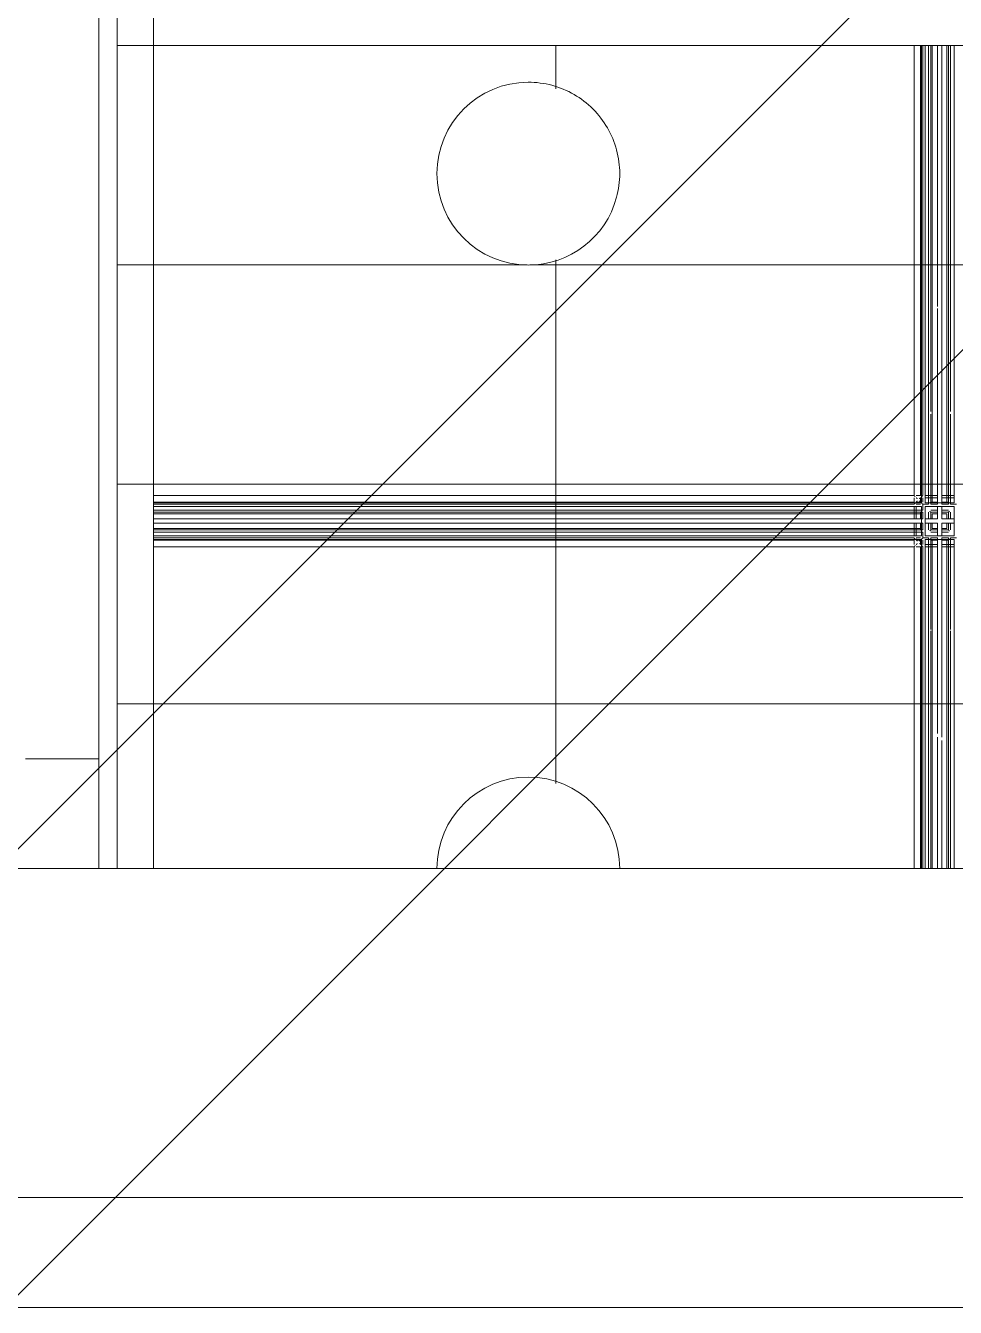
# Model space of a CAD drawing. Header units: millimetres. Extents: x -57519 to 497916, y -349472 to 446842.
# Drawn here: x 314153 to 315424, y 39607 to 41360 of the extents above; entities that cross this region are included whole.
import ezdxf

# ---------------------------------------------------------------- set-up
doc = ezdxf.new("R2010")
doc.units = ezdxf.units.MM
for name, color, linetype, lineweight in [('A-CLNG', 13, 'Continuous', 5), ('A-CLNG-PATT', 13, 'Continuous', 5), ('A-DETL-GENF', 92, 'Continuous', 5), ('A-FLOR', 192, 'Continuous', 5), ('A-FLOR-PATT', 8, 'Continuous', 5), ('A-WALL', 113, 'Continuous', 20), ('E-LITE-EQPM', 33, 'Continuous', 5)]:
    doc.layers.add(name, color=color, linetype=linetype, lineweight=lineweight)

# ---------------------------------------------------------------- blocks, each defined once
blk = doc.blocks.new('Ceilings 10 - Ceilings 10-14177161-SITE COVERAGE')
at = {"layer": 'A-CLNG'}
for p, q in [((66604.3, 41332.5), (66604.3, 40717.5)), ((66604.3, 41332.5), (66604.3, 41332.5)), ((66604.5, 41332.5), (66604.3, 41332.5)), ((66604.3, 41332.5), (66605.8, 41332.5)), ((66605.8, 41332.5), (66604.5, 41332.5)), ((66614.3, 41332.5), (66605.8, 41332.5)), ((66608.8, 41332.5), (66607.3, 41332.5)), ((66607.3, 41332.5), (66608.8, 41332.5)), ((66614.3, 41332.5), (66608.8, 41332.5)), ((66608.8, 41332.5), (66611.8, 41332.5)), ((66611.8, 41332.5), (66613.3, 41332.5)), ((66613.3, 41332.5), (66613.3, 40717.5)), ((66613.3, 41332.5), (66614.8, 41332.5)), ((66614.3, 40707.5), (66614.3, 41332.5)), ((66614.3, 40717.5), (66614.3, 41332.5)), ((66664.3, 41332.5), (66614.3, 41332.5)), ((66614.3, 41332.5), (66614.3, 40707.5)), ((66614.3, 41332.5), (66614.3, 40717.5)), ((66616.3, 41332.5), (66614.8, 41332.5)), ((66616.3, 41332.5), (66616.3, 40717.5)), ((66619.3, 41332.5), (66636.3, 41332.5)), ((66625.8, 41332.5), (66619.3, 41332.5)), ((66619.3, 41332.5), (66659.3, 41332.5)), ((66659.3, 41332.5), (66619.3, 41332.5)), ((66619.3, 41270.3), (66619.3, 41332.5)), ((66619.3, 41332.5), (66619.3, 41270.3)), ((66624.3, 40717.5), (66624.3, 41332.5)), ((66624.3, 41332.5), (66629.3, 41332.5)), ((66624.3, 41332.5), (66624.3, 40717.5)), ((66625.8, 41332.5), (66627.3, 41332.5)), ((66627.3, 40832.5), (66627.3, 41332.5)), ((66629.3, 41332.5), (66627.3, 41332.5)), ((66627.3, 41332.5), (66627.3, 40832.5)), ((66629.3, 40707.5), (66629.3, 41332.5)), ((66629.3, 41332.5), (66629.3, 40707.5)), ((66636.3, 40975.9), (66636.3, 41332.5)), ((66636.3, 41332.5), (66642.3, 41332.5)), ((66636.3, 41332.5), (66636.3, 40975.9)), ((66642.3, 40717.5), (66642.3, 41332.5)), ((66642.3, 41332.5), (66659.3, 41332.5)), ((66642.3, 41332.5), (66642.3, 40707.5)), ((66649.3, 40707.5), (66649.3, 41332.5)), ((66649.3, 41332.5), (66654.3, 41332.5)), ((66651.3, 41332.5), (66649.3, 41332.5)), ((66649.3, 41332.5), (66649.3, 40707.5)), ((66651.3, 41332.5), (66651.3, 40717.5)), ((66651.3, 40707.5), (66651.3, 41332.5)), ((66651.3, 41332.5), (66652.8, 41332.5)), ((66659.3, 41332.5), (66652.8, 41332.5)), ((66654.3, 41332.5), (66654.3, 40832.5)), ((66654.3, 41332.5), (66654.3, 40832.5)), ((66659.3, 41332.5), (66659.3, 40707.5)), ((66659.3, 41332.5), (66659.3, 40707.5)), ((66619.3, 40707.5), (66619.3, 41270)), ((66619.3, 41270), (66619.3, 40707.5)), ((66636.3, 40707.5), (66636.3, 40973.1)), ((66636.3, 40973.1), (66636.3, 40717.5)), ((66627.3, 40717.5), (66627.3, 40828.7)), ((66627.3, 40828.7), (66627.3, 40707.5)), ((66654.3, 40828.7), (66654.3, 40717.5)), ((66654.3, 40828.7), (66654.3, 40717.5)), ((66604.3, 40717.5), (65564.3, 40717.5)), ((65564.3, 40717.4), (65564.3, 40717.5)), ((65564.3, 40717.5), (65564.3, 40716)), ((65564.3, 40716), (65564.3, 40717.4)), ((65564.3, 40707.5), (65564.3, 40716)), ((65564.3, 40713), (65564.3, 40714.5)), ((65564.3, 40714.5), (65564.3, 40713)), ((65564.3, 40710), (65564.3, 40713)), ((65564.3, 40713), (65564.3, 40707.5)), ((65564.3, 40708.5), (65564.3, 40710)), ((66604.3, 40708.5), (65564.3, 40708.5)), ((65564.3, 40708.4), (65564.3, 40708.5)), ((65564.3, 40707), (65564.3, 40708.4)), ((66604.3, 40713), (66604.3, 40714.5)), ((66604.3, 40714.5), (66604.3, 40713)), ((66604.3, 40710), (66604.3, 40713)), ((66604.3, 40713), (66604.3, 40707.5)), ((66604.3, 40708.5), (66604.3, 40710)), ((66604.3, 40708.4), (66604.3, 40708.5)), ((66604.3, 40707), (66604.3, 40708.4)), ((66608.8, 40717.5), (66607.3, 40717.5)), ((66607.3, 40717.5), (66608.8, 40717.5)), ((66613.3, 40708.5), (66607.3, 40708.5)), ((66607.3, 40708.5), (66607.3, 40707.4)), ((66611.8, 40717.5), (66608.8, 40717.5)), ((66608.8, 40717.5), (66614.3, 40717.5)), ((66613.3, 40717.5), (66611.8, 40717.5)), ((66614.8, 40717.5), (66613.3, 40717.5)), ((66613.3, 40714.5), (66613.3, 40708.5)), ((66613.3, 40714.5), (66614.8, 40714.5)), ((66614.3, 40714.5), (66614.3, 40713)), ((66614.3, 40707.5), (66614.3, 40714.5)), ((66614.3, 40713), (66614.3, 40707.5)), ((66616.3, 40714.5), (66616.3, 40713)), ((66616.3, 40714.5), (66616.3, 40708.5)), ((66616.3, 40713), (66616.3, 40710)), ((66616.3, 40710), (66616.3, 40708.5)), ((66625.8, 40714.5), (66619.7, 40714.5)), ((66636.3, 40714.5), (66619.7, 40714.5)), ((66625.8, 40717.5), (66619.9, 40717.5)), ((66619.9, 40717.5), (66636.3, 40717.5)), ((66624.3, 40717.5), (66624.3, 40717.4)), ((66624.3, 40707.5), (66624.3, 40717.5)), ((66624.3, 40717.4), (66624.3, 40716)), ((66624.3, 40716), (66624.3, 40707.5)), ((66624.3, 40713), (66624.3, 40714.5)), ((66624.3, 40714.5), (66624.3, 40708.5)), ((66624.3, 40710), (66624.3, 40713)), ((66624.3, 40708.5), (66624.3, 40710)), ((66627.3, 40717.5), (66625.8, 40717.5)), ((66625.8, 40714.5), (66627.3, 40714.5)), ((66627.3, 40716), (66627.3, 40717.5)), ((66627.3, 40707.5), (66627.3, 40716)), ((66627.3, 40708.5), (66627.3, 40714.5)), ((66627.3, 40714.5), (66627.3, 40713)), ((66627.3, 40713), (66627.3, 40710)), ((66627.3, 40710), (66627.3, 40708.5)), ((66636.3, 40708.5), (66627.3, 40708.5)), ((66636.3, 40717.5), (66636.3, 40716)), ((66636.3, 40716), (66636.3, 40707.5)), ((66636.3, 40713), (66636.3, 40714.5)), ((66636.3, 40714.5), (66636.3, 40707.5)), ((66636.3, 40710), (66636.3, 40713)), ((66636.3, 40708.5), (66636.3, 40710)), ((66636.3, 40707.4), (66636.3, 40708.5)), ((66642.3, 40717.5), (66659.3, 40717.5)), ((66642.3, 40716), (66642.3, 40717.5)), ((66642.3, 40707.5), (66642.3, 40716)), ((66642.3, 40714.5), (66642.3, 40713)), ((66659.3, 40714.5), (66642.3, 40714.5)), ((66642.3, 40707.5), (66642.3, 40714.5)), ((66642.3, 40713), (66642.3, 40710)), ((66642.3, 40710), (66642.3, 40708.5)), ((66651.3, 40708.5), (66642.3, 40708.5)), ((66642.3, 40708.5), (66642.3, 40707.4)), ((66652.8, 40717.5), (66651.3, 40717.5)), ((66651.3, 40717.5), (66651.3, 40716)), ((66651.3, 40716), (66651.3, 40707.5)), ((66651.3, 40714.5), (66651.3, 40708.5)), ((66651.3, 40713), (66651.3, 40714.5)), ((66651.3, 40714.5), (66652, 40714.5)), ((66651.3, 40710), (66651.3, 40713)), ((66651.3, 40708.5), (66651.3, 40710)), ((66652, 40714.5), (66652.8, 40714.5)), ((66659.3, 40717.5), (66652.8, 40717.5)), ((66659.3, 40714.5), (66652.8, 40714.5)), ((66654.3, 40717.4), (66654.3, 40717.5)), ((66654.3, 40717.5), (66654.3, 40707.5)), ((66654.3, 40716), (66654.3, 40717.4)), ((66654.3, 40707.5), (66654.3, 40716)), ((66654.3, 40714.5), (66654.3, 40713)), ((66654.3, 40714.5), (66654.3, 40708.5)), ((66654.3, 40713), (66654.3, 40710)), ((66654.3, 40710), (66654.3, 40708.5)), ((65564.3, 40657.5), (65564.3, 40707.5)), ((65564.3, 40707.5), (66614.3, 40707.5)), ((66614.3, 40707.5), (65564.3, 40707.5)), ((66604.3, 40707.5), (65564.3, 40707.5)), ((66604.3, 40707.5), (65564.3, 40707.5)), ((65564.3, 40707), (65564.3, 40705.5)), ((66604.3, 40705.5), (65564.3, 40705.5)), ((65564.3, 40696), (65564.3, 40702.5)), ((65564.3, 40702.5), (65564.3, 40685.5)), ((65564.3, 40702.5), (65564.3, 40662.5)), ((65564.3, 40662.5), (65564.3, 40702.5)), ((65564.3, 40702.5), (66614.3, 40702.5)), ((66614.3, 40702.5), (65564.3, 40702.5)), ((65564.3, 40697.5), (65564.3, 40692.5)), ((66604.3, 40697.5), (65564.3, 40697.5)), ((66604.3, 40697.5), (65564.3, 40697.5)), ((65564.3, 40694.5), (65564.3, 40696)), ((65564.3, 40694.5), (66604.3, 40694.5)), ((65564.3, 40692.5), (65564.3, 40694.5)), ((65564.3, 40694.5), (65564.3, 40694.5)), ((66614.3, 40694.5), (65564.3, 40694.5)), ((66614.3, 40692.5), (65564.3, 40692.5)), ((66614.3, 40692.5), (65564.3, 40692.5)), ((66604.3, 40696), (66604.3, 40702.5)), ((66604.3, 40702.5), (66604.3, 40685.5)), ((66604.3, 40697.5), (66604.3, 40697.5)), ((66604.3, 40697.5), (66605.8, 40697.5)), ((66614.3, 40697.5), (66604.3, 40697.5)), ((66604.3, 40694.5), (66604.3, 40696)), ((66605.8, 40694.5), (66604.3, 40694.5)), ((66604.3, 40694.5), (66604.3, 40694.5)), ((66614.3, 40697.5), (66605.8, 40697.5)), ((66605.8, 40694.5), (66614.3, 40694.5)), ((66607.3, 40707.5), (66608.8, 40707.5)), ((66614.3, 40707.5), (66607.3, 40707.5)), ((66607.3, 40707.4), (66607.3, 40707)), ((66607.3, 40705.5), (66608.8, 40705.5)), ((66613.3, 40705.5), (66607.3, 40705.5)), ((66607.3, 40702.5), (66607.3, 40696)), ((66607.3, 40685.5), (66607.3, 40702.5)), ((66613.3, 40697.5), (66607.3, 40697.5)), ((66608.8, 40697.5), (66607.3, 40697.5)), ((66607.3, 40696), (66607.3, 40694.5)), ((66607.3, 40694.5), (66613.3, 40694.5)), ((66607.3, 40694.5), (66608.8, 40694.5)), ((66614.3, 40707.5), (66608.8, 40707.5)), ((66608.8, 40705.5), (66611.8, 40705.5)), ((66611.8, 40697.5), (66608.8, 40697.5)), ((66608.8, 40694.5), (66611.8, 40694.5)), ((66611.8, 40705.5), (66613.3, 40705.5)), ((66613.3, 40697.5), (66611.8, 40697.5)), ((66611.8, 40694.5), (66613.3, 40694.5)), ((66613.3, 40694.5), (66613.3, 40685.5)), ((66614.3, 40702.5), (66614.3, 40662.5)), ((66614.3, 40662.5), (66614.3, 40702.5)), ((66614.8, 40697.5), (66616.3, 40697.5)), ((66616.3, 40694.5), (66614.8, 40694.5)), ((66624.3, 40705.5), (66616.3, 40705.5)), ((66616.3, 40697.5), (66616.3, 40705.5)), ((66616.3, 40694.5), (66616.3, 40685.5)), ((66619.3, 40707.5), (66659.3, 40707.5)), ((66659.3, 40707.5), (66619.3, 40707.5)), ((66619.3, 40702.5), (66659.3, 40702.5)), ((66619.3, 40662.5), (66619.3, 40702.5)), ((66619.3, 40702.5), (66619.3, 40662.5)), ((66659.3, 40702.5), (66619.3, 40702.5)), ((66624.3, 40707), (66624.3, 40705.5)), ((66624.3, 40692.5), (66624.3, 40694.5)), ((66624.3, 40694.5), (66624.3, 40685.5)), ((66624.3, 40685.5), (66624.3, 40692.5)), ((66627.3, 40705.5), (66627.3, 40707)), ((66636.3, 40705.5), (66627.3, 40705.5)), ((66636.3, 40697.5), (66627.3, 40697.5)), ((66629.3, 40697.5), (66627.3, 40697.5)), ((66627.3, 40694.5), (66636.3, 40694.5)), ((66627.3, 40685.5), (66627.3, 40694.5)), ((66627.3, 40694.5), (66627.3, 40685.5)), ((66636.3, 40694.5), (66627.3, 40694.5)), ((66636.3, 40697.5), (66629.3, 40697.5)), ((66636.3, 40692.5), (66629.3, 40692.5)), ((66636.3, 40692.5), (66629.3, 40692.5)), ((66629.3, 40685.5), (66629.3, 40692.5)), ((66629.3, 40692.5), (66629.3, 40685.5)), ((66636.3, 40707), (66636.3, 40707.4)), ((66636.3, 40707), (66636.3, 40705.5)), ((66636.3, 40696), (66636.3, 40702.5)), ((66636.3, 40685.5), (66636.3, 40702.5)), ((66636.3, 40702.5), (66636.3, 40685.5)), ((66636.3, 40697.5), (66636.3, 40692.5)), ((66636.3, 40694.5), (66636.3, 40696)), ((66636.3, 40692.5), (66636.3, 40694.5)), ((66642.3, 40707.4), (66642.3, 40707)), ((66642.3, 40705.5), (66642.3, 40707)), ((66651.3, 40705.5), (66642.3, 40705.5)), ((66642.3, 40702.5), (66642.3, 40696)), ((66642.3, 40685.5), (66642.3, 40702.5)), ((66642.3, 40702.5), (66642.3, 40685.5)), ((66651.3, 40697.5), (66642.3, 40697.5)), ((66642.3, 40692.5), (66642.3, 40697.5)), ((66649.3, 40697.5), (66642.3, 40697.5)), ((66642.3, 40696), (66642.3, 40694.5)), ((66642.3, 40694.5), (66651.3, 40694.5)), ((66642.3, 40694.5), (66642.3, 40692.5)), ((66651.3, 40694.5), (66642.3, 40694.5)), ((66649.3, 40692.5), (66642.3, 40692.5)), ((66649.3, 40692.5), (66642.3, 40692.5)), ((66651.3, 40697.5), (66649.3, 40697.5)), ((66649.3, 40685.5), (66649.3, 40692.5)), ((66649.3, 40692.5), (66649.3, 40685.5)), ((66651.3, 40707), (66651.3, 40705.5)), ((66651.3, 40694.5), (66651.3, 40685.5)), ((66651.3, 40685.5), (66651.3, 40694.5)), ((66654.3, 40705.5), (66654.3, 40707)), ((66662.3, 40705.5), (66654.3, 40705.5)), ((66654.3, 40694.5), (66654.3, 40692.5)), ((66654.3, 40694.5), (66654.3, 40685.5)), ((66654.3, 40692.5), (66654.3, 40685.5)), ((66659.3, 40702.5), (66659.3, 40662.5)), ((66659.3, 40662.5), (66659.3, 40702.5)), ((65564.3, 40685.5), (65564.3, 40679.5)), ((66604.3, 40685.5), (65564.3, 40685.5)), ((66614.3, 40685.5), (65564.3, 40685.5)), ((65564.3, 40679.5), (65564.3, 40662.5)), ((65564.3, 40679.5), (66604.3, 40679.5)), ((66614.3, 40679.5), (65564.3, 40679.5)), ((66604.3, 40685.5), (66605.8, 40685.5)), ((66604.3, 40679.5), (66604.3, 40662.9)), ((66605.8, 40679.5), (66604.3, 40679.5)), ((66614.3, 40685.5), (66605.8, 40685.5)), ((66605.8, 40679.5), (66614.3, 40679.5)), ((66608.8, 40685.5), (66607.3, 40685.5)), ((66614.3, 40685.5), (66607.3, 40685.5)), ((66607.3, 40662.8), (66607.3, 40679.5)), ((66607.3, 40679.5), (66614.3, 40679.5)), ((66607.3, 40679.5), (66608.8, 40679.5)), ((66611.8, 40685.5), (66608.8, 40685.5)), ((66608.8, 40679.5), (66611.8, 40679.5)), ((66613.3, 40685.5), (66611.8, 40685.5)), ((66611.8, 40679.5), (66613.3, 40679.5)), ((66614.4, 40685.5), (66613.3, 40685.5)), ((66613.3, 40679.5), (66613.3, 40670.5)), ((66613.3, 40679.5), (66614.4, 40679.5)), ((66614.8, 40685.5), (66614.4, 40685.5)), ((66614.4, 40679.5), (66614.8, 40679.5)), ((66614.8, 40685.5), (66616.3, 40685.5)), ((66616.3, 40679.5), (66614.8, 40679.5)), ((66616.3, 40679.5), (66616.3, 40670.5)), ((66619.3, 40685.5), (66625.8, 40685.5)), ((66636.3, 40685.5), (66619.3, 40685.5)), ((66636.3, 40685.5), (66619.3, 40685.5)), ((66619.3, 40679.5), (66636.3, 40679.5)), ((66636.3, 40679.5), (66619.3, 40679.5)), ((66625.8, 40679.5), (66619.3, 40679.5)), ((66629.3, 40685.5), (66624.3, 40685.5)), ((66624.3, 40672.5), (66624.3, 40679.5)), ((66624.3, 40679.5), (66629.3, 40679.5)), ((66624.3, 40679.5), (66624.3, 40670.5)), ((66627.3, 40685.5), (66625.8, 40685.5)), ((66625.8, 40679.5), (66627.3, 40679.5)), ((66627.3, 40685.5), (66629.3, 40685.5)), ((66627.3, 40670.5), (66627.3, 40679.5)), ((66629.3, 40679.5), (66627.3, 40679.5)), ((66627.3, 40679.5), (66627.3, 40670.5)), ((66629.3, 40672.5), (66629.3, 40679.5)), ((66629.3, 40679.5), (66629.3, 40672.5)), ((66636.3, 40679.5), (66636.3, 40662.5)), ((66636.3, 40662.5), (66636.3, 40679.5)), ((66659.3, 40685.5), (66642.3, 40685.5)), ((66659.3, 40685.5), (66642.3, 40685.5)), ((66642.3, 40662.5), (66642.3, 40679.5)), ((66642.3, 40679.5), (66659.3, 40679.5)), ((66659.3, 40679.5), (66642.3, 40679.5)), ((66642.3, 40679.5), (66642.3, 40662.5)), ((66649.3, 40685.5), (66651.3, 40685.5)), ((66654.3, 40685.5), (66649.3, 40685.5)), ((66649.3, 40672.5), (66649.3, 40679.5)), ((66649.3, 40679.5), (66654.3, 40679.5)), ((66651.3, 40679.5), (66649.3, 40679.5)), ((66649.3, 40679.5), (66649.3, 40672.5)), ((66652.8, 40685.5), (66651.3, 40685.5)), ((66651.3, 40679.5), (66651.3, 40670.5)), ((66651.3, 40670.5), (66651.3, 40679.5)), ((66651.3, 40679.5), (66652.8, 40679.5)), ((66652.8, 40685.5), (66659.3, 40685.5)), ((66659.3, 40679.5), (66652.8, 40679.5)), ((66654.3, 40679.5), (66654.3, 40672.5)), ((66654.3, 40679.5), (66654.3, 40670.5)), ((65564.3, 40670.5), (65564.3, 40672.5)), ((65564.3, 40672.5), (65564.3, 40667.5)), ((65564.3, 40672.5), (66614.3, 40672.5)), ((66614.3, 40672.5), (65564.3, 40672.5)), ((66604.3, 40670.5), (65564.3, 40670.5)), ((65564.3, 40670.4), (65564.3, 40670.5)), ((65564.3, 40670.5), (66614.3, 40670.5)), ((65564.3, 40669.4), (65564.3, 40670.4)), ((65564.3, 40669), (65564.3, 40669.4)), ((65564.3, 40662.5), (65564.3, 40669)), ((65564.3, 40667.5), (66604.3, 40667.5)), ((66604.3, 40667.5), (65564.3, 40667.5)), ((66614.3, 40662.5), (65564.3, 40662.5)), ((66614.3, 40662.5), (65564.3, 40662.5)), ((65564.3, 40659.5), (65564.3, 40658)), ((66604.3, 40659.5), (65564.3, 40659.5)), ((65564.3, 40656.5), (65564.3, 40658)), ((65564.3, 40649), (65564.3, 40657.5)), ((65564.3, 40657.5), (65564.3, 40652)), ((66614.3, 40657.5), (65564.3, 40657.5)), ((66614.3, 40657.5), (65564.3, 40657.5)), ((66604.3, 40657.5), (65564.3, 40657.5)), ((66604.3, 40657.5), (65564.3, 40657.5)), ((65564.3, 40656.5), (66604.3, 40656.5)), ((65564.3, 40655), (65564.3, 40656.5)), ((65564.3, 40656.5), (65564.3, 40656.5)), ((66604.3, 40670.4), (66604.3, 40670.5)), ((66604.3, 40670.5), (66605.8, 40670.5)), ((66604.3, 40669), (66604.3, 40670.4)), ((66604.3, 40662.9), (66604.3, 40669)), ((66604.3, 40667.5), (66614.3, 40667.5)), ((66604.3, 40667.5), (66604.3, 40667.5)), ((66605.8, 40667.5), (66604.3, 40667.5)), ((66604.3, 40656.5), (66604.3, 40658)), ((66604.3, 40657.5), (66604.3, 40652)), ((66604.3, 40655), (66604.3, 40656.5)), ((66604.3, 40656.5), (66604.3, 40656.5)), ((66614.3, 40670.5), (66605.8, 40670.5)), ((66614.3, 40667.5), (66605.8, 40667.5)), ((66613.3, 40670.5), (66607.3, 40670.5)), ((66607.3, 40670.5), (66607.3, 40669)), ((66608.8, 40670.5), (66607.3, 40670.5)), ((66607.3, 40669), (66607.3, 40662.8)), ((66607.3, 40667.5), (66608.8, 40667.5)), ((66613.3, 40667.5), (66607.3, 40667.5)), ((66613.3, 40659.5), (66607.3, 40659.5)), ((66608.8, 40659.5), (66607.3, 40659.5)), ((66607.3, 40658), (66607.3, 40656.5)), ((66614.3, 40657.5), (66607.3, 40657.5)), ((66608.8, 40657.5), (66607.3, 40657.5)), ((66607.3, 40656.5), (66613.3, 40656.5)), ((66611.8, 40670.5), (66608.8, 40670.5)), ((66608.8, 40667.5), (66611.8, 40667.5)), ((66611.8, 40659.5), (66608.8, 40659.5)), ((66614.3, 40657.5), (66608.8, 40657.5)), ((66613.3, 40670.5), (66611.8, 40670.5)), ((66611.8, 40667.5), (66613.3, 40667.5)), ((66613.3, 40659.5), (66611.8, 40659.5)), ((66613.3, 40656.5), (66613.3, 40650.5)), ((66614.3, 40207.5), (66614.3, 40657.5)), ((66614.3, 40650.5), (66614.3, 40657.5)), ((66614.3, 40657.5), (66614.3, 40652)), ((66614.3, 40657.5), (66614.3, 40207.5)), ((66614.8, 40670.5), (66616.3, 40670.5)), ((66616.3, 40667.5), (66614.8, 40667.5)), ((66616.3, 40659.5), (66616.3, 40667.5)), ((66624.3, 40659.5), (66616.3, 40659.5)), ((66616.3, 40656.5), (66616.3, 40655)), ((66616.3, 40656.5), (66616.3, 40650.5)), ((66659.3, 40662.5), (66619.3, 40662.5)), ((66659.3, 40662.5), (66619.3, 40662.5)), ((66659.3, 40657.5), (66619.3, 40657.5)), ((66619.3, 40657.5), (66659.3, 40657.5)), ((66619.3, 40207.5), (66619.3, 40657.5)), ((66619.3, 40657.5), (66619.3, 40207.5)), ((66624.3, 40670.5), (66624.3, 40672.5)), ((66624.3, 40659.5), (66624.3, 40658)), ((66624.3, 40657.5), (66624.3, 40649)), ((66624.3, 40647.5), (66624.3, 40657.5)), ((66624.3, 40655), (66624.3, 40656.5)), ((66624.3, 40656.5), (66624.3, 40650.5)), ((66636.3, 40670.5), (66627.3, 40670.5)), ((66627.3, 40670.5), (66636.3, 40670.5)), ((66627.3, 40667.5), (66629.3, 40667.5)), ((66636.3, 40667.5), (66627.3, 40667.5)), ((66636.3, 40659.5), (66627.3, 40659.5)), ((66627.3, 40658), (66627.3, 40659.5)), ((66627.3, 40649), (66627.3, 40657.5)), ((66627.3, 40657.5), (66627.3, 40534.3)), ((66627.3, 40656.5), (66636.3, 40656.5)), ((66627.3, 40650.5), (66627.3, 40656.5)), ((66627.3, 40656.5), (66627.3, 40655)), ((66629.3, 40672.5), (66636.3, 40672.5)), ((66636.3, 40672.5), (66629.3, 40672.5)), ((66629.3, 40667.5), (66636.3, 40667.5)), ((66629.3, 40207.5), (66629.3, 40657.5)), ((66629.3, 40657.5), (66629.3, 40207.5)), ((66636.3, 40672.5), (66636.3, 40667.5)), ((66636.3, 40670.5), (66636.3, 40672.5)), ((66636.3, 40669), (66636.3, 40670.5)), ((66636.3, 40662.5), (66636.3, 40669)), ((66636.3, 40659.5), (66636.3, 40658)), ((66636.3, 40657.6), (66636.3, 40658)), ((66636.3, 40656.5), (66636.3, 40657.6)), ((66636.3, 40657.5), (66636.3, 40649)), ((66636.3, 40657.5), (66636.3, 40650.5)), ((66636.3, 40391.9), (66636.3, 40657.5)), ((66636.3, 40655), (66636.3, 40656.5)), ((66642.3, 40667.5), (66642.3, 40672.5)), ((66642.3, 40672.5), (66649.3, 40672.5)), ((66642.3, 40672.5), (66642.3, 40670.5)), ((66649.3, 40672.5), (66642.3, 40672.5)), ((66651.3, 40670.5), (66642.3, 40670.5)), ((66642.3, 40670.5), (66651.3, 40670.5)), ((66642.3, 40670.5), (66642.3, 40669)), ((66642.3, 40669), (66642.3, 40662.5)), ((66642.3, 40667.5), (66649.3, 40667.5)), ((66651.3, 40667.5), (66642.3, 40667.5)), ((66651.3, 40659.5), (66642.3, 40659.5)), ((66642.3, 40658), (66642.3, 40659.5)), ((66642.3, 40658), (66642.3, 40657.6)), ((66642.3, 40657.6), (66642.3, 40656.5)), ((66642.3, 40649), (66642.3, 40657.5)), ((66642.3, 40650.5), (66642.3, 40657.5)), ((66642.3, 40657.5), (66642.3, 40387.1)), ((66642.3, 40656.5), (66651.3, 40656.5)), ((66642.3, 40656.5), (66642.3, 40655)), ((66649.3, 40667.5), (66651.3, 40667.5)), ((66649.3, 40207.5), (66649.3, 40657.5)), ((66649.3, 40657.5), (66649.3, 40207.5)), ((66651.3, 40659.5), (66651.3, 40658)), ((66651.3, 40657.5), (66651.3, 40649)), ((66651.3, 40207.5), (66651.3, 40657.5)), ((66651.3, 40656.5), (66651.3, 40650.5)), ((66651.3, 40655), (66651.3, 40656.5)), ((66654.3, 40672.5), (66654.3, 40670.5)), ((66662.3, 40659.5), (66654.3, 40659.5)), ((66654.3, 40658), (66654.3, 40659.5)), ((66654.3, 40649), (66654.3, 40657.5)), ((66654.3, 40657.5), (66654.3, 40647.5)), ((66654.3, 40656.5), (66654.3, 40655)), ((66654.3, 40656.5), (66654.3, 40650.5)), ((66659.3, 40657.5), (66659.3, 40207.5)), ((66659.3, 40657.5), (66659.3, 40207.5)), ((65564.3, 40652), (65564.3, 40655)), ((65564.3, 40652), (65564.3, 40650.5)), ((65564.3, 40650.5), (65564.3, 40652)), ((65564.3, 40649), (65564.3, 40647.5)), ((65564.3, 40647.5), (65564.3, 40649)), ((65564.3, 40647.5), (66604.3, 40647.5)), ((65564.3, 40647.5), (65564.3, 40647.5)), ((66604.3, 40652), (66604.3, 40655)), ((66604.3, 40652), (66604.3, 40650.5)), ((66604.3, 40650.5), (66604.3, 40652)), ((66604.3, 40647.5), (66604.3, 40207.5)), ((66608.8, 40647.5), (66607.3, 40647.5)), ((66607.3, 40647.5), (66608.8, 40647.5)), ((66614.3, 40647.5), (66608.8, 40647.5)), ((66608.8, 40647.5), (66611.8, 40647.5)), ((66611.8, 40647.5), (66613.3, 40647.5)), ((66614.8, 40650.5), (66613.3, 40650.5)), ((66613.3, 40647.5), (66613.3, 40207.5)), ((66613.3, 40647.5), (66614.8, 40647.5)), ((66614.3, 40652), (66614.3, 40650.5)), ((66614.3, 40207.5), (66614.3, 40647.5)), ((66614.3, 40647.5), (66614.3, 40207.5)), ((66616.3, 40655), (66616.3, 40652)), ((66616.3, 40652), (66616.3, 40650.5)), ((66616.3, 40647.5), (66616.3, 40207.5)), ((66636.3, 40650.5), (66619.7, 40650.5)), ((66619.7, 40650.5), (66625.8, 40650.5)), ((66636.3, 40647.5), (66619.9, 40647.5)), ((66619.9, 40647.5), (66625.8, 40647.5)), ((66624.3, 40652), (66624.3, 40655)), ((66624.3, 40650.5), (66624.3, 40652)), ((66624.3, 40649), (66624.3, 40647.5)), ((66624.3, 40647.5), (66624.3, 40647.5)), ((66624.3, 40207.5), (66624.3, 40647.5)), ((66624.3, 40647.5), (66624.3, 40207.5)), ((66627.3, 40650.5), (66625.8, 40650.5)), ((66625.8, 40647.5), (66627.3, 40647.5)), ((66627.3, 40655), (66627.3, 40652)), ((66627.3, 40652), (66627.3, 40650.5)), ((66627.3, 40647.5), (66627.3, 40649)), ((66627.3, 40534.3), (66627.3, 40647.5)), ((66636.3, 40652), (66636.3, 40655)), ((66636.3, 40650.5), (66636.3, 40652)), ((66636.3, 40649), (66636.3, 40647.5)), ((66636.3, 40647.5), (66636.3, 40391.9)), ((66642.3, 40655), (66642.3, 40652)), ((66642.3, 40652), (66642.3, 40650.5)), ((66659.3, 40650.5), (66642.3, 40650.5)), ((66642.3, 40647.5), (66642.3, 40649)), ((66642.3, 40647.5), (66642.3, 40647.5)), ((66659.3, 40647.5), (66642.3, 40647.5)), ((66642.3, 40387.1), (66642.3, 40647.5)), ((66651.3, 40652), (66651.3, 40655)), ((66651.3, 40650.5), (66651.3, 40652)), ((66652.8, 40650.5), (66651.3, 40650.5)), ((66651.3, 40649), (66651.3, 40647.5)), ((66651.3, 40647.5), (66651.3, 40207.5)), ((66651.3, 40647.5), (66652.8, 40647.5)), ((66652.8, 40650.5), (66659.3, 40650.5)), ((66652.8, 40647.5), (66659.3, 40647.5)), ((66654.3, 40655), (66654.3, 40652)), ((66654.3, 40652), (66654.3, 40650.5)), ((66654.3, 40647.5), (66654.3, 40649)), ((66654.3, 40647.5), (66654.3, 40647.5)), ((66654.3, 40647.5), (66654.3, 40534.3)), ((66654.3, 40647.5), (66654.3, 40534.3)), ((66627.3, 40207.5), (66627.3, 40532.5)), ((66627.3, 40532.5), (66627.3, 40207.5)), ((66654.3, 40532.5), (66654.3, 40207.5)), ((66654.3, 40532.5), (66654.3, 40207.5)), ((66636.3, 40207.5), (66636.3, 40387.1)), ((66636.3, 40387.1), (66636.3, 40207.5)), ((66642.3, 40207.5), (66642.3, 40382.5)), ((66642.3, 40382.5), (66642.3, 40207.5))]:
    blk.add_line(p, q, dxfattribs=at)
for points in [[(66604.3, 40717.4), (66604.3, 40717.4), (66604.3, 40717.5), (66604.3, 40717.5), (66604.3, 40717.5)], [(66604.3, 40717.5), (66604.3, 40717.5), (66604.3, 40717.5), (66604.3, 40717.4), (66604.3, 40717.4)], [(66604.3, 40717.4), (66604.4, 40717.4), (66604.4, 40717.4), (66604.5, 40717.3), (66604.6, 40717.2), (66604.7, 40717.1), (66604.7, 40717.1)], [(66608.2, 40709.4), (66608.2, 40709.4), (66608.1, 40709.3), (66608, 40709.1), (66607.8, 40709), (66607.7, 40708.9), (66607.6, 40708.8), (66607.5, 40708.7), (66607.4, 40708.6), (66607.3, 40708.5), (66607.3, 40708.5), (66607.3, 40708.5), (66607.3, 40708.5)], [(66608.8, 40710), (66608.7, 40709.9), (66608.5, 40709.7), (66608.3, 40709.5), (66608.2, 40709.4)], [(66611.8, 40713), (66611.9, 40713.1), (66612.1, 40713.3), (66612.3, 40713.5), (66612.4, 40713.6)], [(66612.4, 40713.6), (66612.4, 40713.6), (66612.5, 40713.7), (66612.6, 40713.8), (66612.8, 40714), (66612.9, 40714.1), (66613, 40714.2), (66613.1, 40714.3), (66613.2, 40714.4), (66613.2, 40714.4), (66613.3, 40714.5), (66613.3, 40714.5), (66613.3, 40714.5)], [(66614.2, 40707.6), (66614.2, 40707.6), (66614.1, 40707.7), (66614, 40707.8), (66613.8, 40708), (66613.7, 40708.1), (66613.6, 40708.2), (66613.5, 40708.3), (66613.4, 40708.4), (66613.3, 40708.4), (66613.3, 40708.5), (66613.3, 40708.5), (66613.3, 40708.5)], [(66616.2, 40717.4), (66616.3, 40717.4), (66616.3, 40717.5), (66616.3, 40717.5), (66616.3, 40717.5)], [(66627.3, 40708.5), (66627.3, 40708.5), (66627.3, 40708.5), (66627.2, 40708.4), (66627.2, 40708.4), (66627.1, 40708.3), (66627, 40708.2), (66626.9, 40708.1), (66626.8, 40708), (66626.6, 40707.8), (66626.5, 40707.7), (66626.4, 40707.6), (66626.4, 40707.6)], [(66652.2, 40707.6), (66652.2, 40707.6), (66652.1, 40707.7), (66652, 40707.8), (66651.8, 40708), (66651.7, 40708.1), (66651.6, 40708.2), (66651.5, 40708.3), (66651.4, 40708.4), (66651.3, 40708.4), (66651.3, 40708.5), (66651.3, 40708.5), (66651.3, 40708.5)], [(66604.3, 40705.5), (66604.3, 40705.5), (66604.3, 40705.5), (66604.3, 40705.5), (66604.3, 40705.5)], [(66613.3, 40694.5), (66613.3, 40694.5), (66613.3, 40694.5), (66613.3, 40694.5), (66613.4, 40694.6), (66613.5, 40694.7), (66613.6, 40694.8), (66613.7, 40694.9), (66613.8, 40695), (66614, 40695.1), (66614.1, 40695.3), (66614.2, 40695.4), (66614.2, 40695.4)], [(66614.8, 40707), (66614.7, 40707.1), (66614.5, 40707.3), (66614.3, 40707.5), (66614.2, 40707.6)], [(66614.2, 40695.4), (66614.3, 40695.5), (66614.5, 40695.7), (66614.7, 40695.9), (66614.8, 40696)], [(66626.4, 40707.6), (66626.3, 40707.5), (66626.1, 40707.3), (66625.9, 40707.1), (66625.8, 40707)], [(66652.8, 40707), (66652.7, 40707.1), (66652.5, 40707.3), (66652.3, 40707.5), (66652.2, 40707.6)], [(66604.3, 40659.5), (66604.3, 40659.5), (66604.3, 40659.5), (66604.3, 40659.4), (66604.3, 40659.4)], [(66607.3, 40656.5), (66607.3, 40656.5), (66607.3, 40656.5), (66607.3, 40656.4), (66607.4, 40656.4), (66607.5, 40656.3), (66607.6, 40656.2), (66607.7, 40656.1), (66607.8, 40656), (66608, 40655.8), (66608.1, 40655.7), (66608.2, 40655.6), (66608.2, 40655.6)], [(66608.2, 40655.6), (66608.3, 40655.5), (66608.5, 40655.3), (66608.7, 40655.1), (66608.8, 40655)], [(66614.2, 40669.6), (66614.2, 40669.6), (66614.1, 40669.7), (66614, 40669.8), (66613.8, 40670), (66613.7, 40670.1), (66613.6, 40670.2), (66613.5, 40670.3), (66613.4, 40670.4), (66613.3, 40670.4), (66613.3, 40670.5), (66613.3, 40670.5), (66613.3, 40670.5)], [(66614.8, 40669), (66614.7, 40669.1), (66614.5, 40669.3), (66614.3, 40669.5), (66614.2, 40669.6)], [(66626.1, 40669.3), (66626, 40669.2), (66625.9, 40669.1), (66625.8, 40669)], [(66625.8, 40658), (66625.9, 40657.9), (66626.1, 40657.7), (66626.3, 40657.5), (66626.4, 40657.4)], [(66626.4, 40657.4), (66626.4, 40657.4), (66626.5, 40657.3), (66626.6, 40657.1), (66626.8, 40657), (66626.9, 40656.9), (66627, 40656.8), (66627.1, 40656.7), (66627.2, 40656.6), (66627.2, 40656.5), (66627.3, 40656.5), (66627.3, 40656.5), (66627.3, 40656.5)], [(66626.9, 40670.1), (66626.8, 40670), (66626.8, 40670), (66626.7, 40669.9), (66626.6, 40669.8)], [(66627.3, 40670.5), (66627.3, 40670.5), (66627.3, 40670.5), (66627.2, 40670.4), (66627.2, 40670.4), (66627.1, 40670.3), (66627, 40670.2), (66626.9, 40670.1), (66626.9, 40670.1)], [(66651.3, 40656.5), (66651.3, 40656.5), (66651.3, 40656.5), (66651.3, 40656.5), (66651.4, 40656.6), (66651.5, 40656.7), (66651.6, 40656.8), (66651.7, 40656.9), (66651.8, 40657), (66652, 40657.1), (66652.1, 40657.3), (66652.2, 40657.4), (66652.2, 40657.4)], [(66652.2, 40657.4), (66652.3, 40657.5), (66652.5, 40657.7), (66652.7, 40657.9), (66652.8, 40658)], [(66652.8, 40669), (66652.7, 40669.1), (66652.6, 40669.2), (66652.5, 40669.3)], [(66604.7, 40647.9), (66604.7, 40647.9), (66604.6, 40647.8), (66604.5, 40647.7), (66604.4, 40647.6), (66604.4, 40647.6), (66604.3, 40647.5)], [(66604.3, 40647.5), (66604.4, 40647.6), (66604.4, 40647.6), (66604.5, 40647.7), (66604.5, 40647.7)], [(66604.3, 40647.5), (66604.3, 40647.5), (66604.3, 40647.5), (66604.3, 40647.5), (66604.3, 40647.5)], [(66604.3, 40647.5), (66604.3, 40647.5), (66604.3, 40647.5), (66604.3, 40647.5), (66604.3, 40647.5)], [(66604.5, 40647.7), (66604.5, 40647.7), (66604.6, 40647.8), (66604.7, 40647.9), (66604.7, 40647.9)], [(66604.7, 40647.9), (66604.7, 40647.9), (66604.8, 40648), (66604.9, 40648.1), (66605, 40648.1)], [(66612.4, 40651.4), (66612.3, 40651.5), (66612.1, 40651.7), (66611.9, 40651.9), (66611.8, 40652)], [(66613.3, 40650.5), (66613.3, 40650.5), (66613.3, 40650.5), (66613.2, 40650.5), (66613.2, 40650.6), (66613.1, 40650.7), (66613, 40650.8), (66612.9, 40650.9), (66612.8, 40651), (66612.6, 40651.1), (66612.5, 40651.3), (66612.4, 40651.4), (66612.4, 40651.4)], [(66616.3, 40647.5), (66616.3, 40647.5), (66616.3, 40647.5), (66616.3, 40647.5), (66616.2, 40647.5)]]:
    blk.add_open_spline(points, degree=3, dxfattribs=at)
for points, knots in [([(66605.8, 40716), (66605.7, 40716.1), (66605.5, 40716.3), (66605.3, 40716.5), (66605.1, 40716.7), (66605, 40716.8), (66604.8, 40717), (66604.7, 40717.1), (66604.6, 40717.2), (66604.5, 40717.3), (66604.4, 40717.4), (66604.4, 40717.4), (66604.3, 40717.4)], [0, 0, 0, 0, 0.1428571, 0.2857143, 0.3571429, 0.4285714, 0.5, 0.5714286, 0.6428571, 0.7142857, 0.7857143, 0.8571429, 0.8571429, 0.8571429, 0.8571429]), ([(66604.7, 40717.1), (66604.7, 40717), (66604.8, 40717), (66605, 40716.8), (66605.1, 40716.7), (66605.3, 40716.5), (66605.5, 40716.3), (66605.7, 40716.1), (66605.8, 40716)], [0.4285714, 0.4285714, 0.4285714, 0.4285714, 0.5, 0.5714286, 0.6428571, 0.7142857, 0.8571429, 1, 1, 1, 1]), ([(66607.3, 40714.5), (66607.3, 40714.5), (66607.3, 40714.5), (66607.3, 40714.4), (66607.4, 40714.4), (66607.5, 40714.3), (66607.6, 40714.2), (66607.7, 40714.1), (66607.8, 40714), (66608, 40713.8), (66608.1, 40713.7), (66608.3, 40713.5), (66608.5, 40713.3), (66608.7, 40713.1), (66608.8, 40713)], [0, 0, 0, 0, 0.071429, 0.142857, 0.214286, 0.285714, 0.357143, 0.428571, 0.5, 0.571429, 0.642857, 0.714286, 0.857143, 1, 1, 1, 1]), ([(66608.8, 40713), (66608.7, 40713.1), (66608.5, 40713.3), (66608.3, 40713.5), (66608.1, 40713.7), (66608, 40713.8), (66607.8, 40714), (66607.7, 40714.1), (66607.6, 40714.2), (66607.5, 40714.3), (66607.4, 40714.4), (66607.3, 40714.4), (66607.3, 40714.5), (66607.3, 40714.5), (66607.3, 40714.5)], [0, 0, 0, 0, 0.142857, 0.285714, 0.357143, 0.428571, 0.5, 0.571429, 0.642857, 0.714286, 0.785714, 0.857143, 0.928571, 1, 1, 1, 1]), ([(66613.3, 40708.5), (66613.3, 40708.5), (66613.3, 40708.5), (66613.2, 40708.5), (66613.2, 40708.6), (66613.1, 40708.7), (66613, 40708.8), (66612.9, 40708.9), (66612.8, 40709), (66612.6, 40709.1), (66612.5, 40709.3), (66612.3, 40709.5), (66612.1, 40709.7), (66611.9, 40709.9), (66611.8, 40710)], [0, 0, 0, 0, 0.071429, 0.142857, 0.214286, 0.285714, 0.357143, 0.428571, 0.5, 0.571429, 0.642857, 0.714286, 0.857143, 1, 1, 1, 1]), ([(66614.8, 40716), (66614.9, 40716.1), (66615.1, 40716.3), (66615.3, 40716.5), (66615.5, 40716.7), (66615.6, 40716.8), (66615.8, 40717), (66615.9, 40717.1), (66616, 40717.2), (66616.1, 40717.3), (66616.2, 40717.4), (66616.2, 40717.4), (66616.2, 40717.4)], [0, 0, 0, 0, 0.1428571, 0.2857143, 0.3571429, 0.4285714, 0.5, 0.5714286, 0.6428571, 0.7142857, 0.7857143, 0.8571429, 0.8571429, 0.8571429, 0.8571429]), ([(66605.8, 40707), (66605.7, 40706.9), (66605.5, 40706.7), (66605.3, 40706.5), (66605.1, 40706.3), (66605, 40706.1), (66604.8, 40706), (66604.7, 40705.9), (66604.6, 40705.8), (66604.5, 40705.7), (66604.4, 40705.6), (66604.4, 40705.6), (66604.3, 40705.5)], [0, 0, 0, 0, 0.1428571, 0.2857143, 0.3571429, 0.4285714, 0.5, 0.5714286, 0.6428571, 0.7142857, 0.7857143, 0.8571429, 0.8571429, 0.8571429, 0.8571429]), ([(66616.3, 40705.5), (66616.3, 40705.5), (66616.3, 40705.5), (66616.2, 40705.5), (66616.2, 40705.6), (66616.1, 40705.7), (66616, 40705.8), (66615.9, 40705.9), (66615.8, 40706), (66615.6, 40706.1), (66615.5, 40706.3), (66615.3, 40706.5), (66615.1, 40706.7), (66614.9, 40706.9), (66614.8, 40707)], [0, 0, 0, 0, 0.071429, 0.142857, 0.214286, 0.285714, 0.357143, 0.428571, 0.5, 0.571429, 0.642857, 0.714286, 0.857143, 1, 1, 1, 1]), ([(66625.8, 40696), (66625.9, 40695.9), (66626.1, 40695.7), (66626.3, 40695.5), (66626.5, 40695.3), (66626.6, 40695.1), (66626.8, 40695), (66626.9, 40694.9), (66627, 40694.8), (66627.1, 40694.7), (66627.2, 40694.6), (66627.2, 40694.5), (66627.3, 40694.5), (66627.3, 40694.5), (66627.3, 40694.5)], [0, 0, 0, 0, 0.142857, 0.285714, 0.357143, 0.428571, 0.5, 0.571429, 0.642857, 0.714286, 0.785714, 0.857143, 0.928571, 1, 1, 1, 1]), ([(66651.3, 40694.5), (66651.3, 40694.5), (66651.3, 40694.5), (66651.3, 40694.5), (66651.4, 40694.6), (66651.5, 40694.7), (66651.6, 40694.8), (66651.7, 40694.9), (66651.8, 40695), (66652, 40695.1), (66652.1, 40695.3), (66652.3, 40695.5), (66652.5, 40695.7), (66652.7, 40695.9), (66652.8, 40696)], [0, 0, 0, 0, 0.071429, 0.142857, 0.214286, 0.285714, 0.357143, 0.428571, 0.5, 0.571429, 0.642857, 0.714286, 0.857143, 1, 1, 1, 1]), ([(66604.3, 40659.4), (66604.4, 40659.4), (66604.4, 40659.4), (66604.5, 40659.3), (66604.6, 40659.2), (66604.7, 40659.1), (66604.8, 40659), (66605, 40658.8), (66605.1, 40658.7), (66605.3, 40658.5), (66605.5, 40658.3), (66605.7, 40658.1), (66605.8, 40658)], [0.1428571, 0.1428571, 0.1428571, 0.1428571, 0.2142857, 0.2857143, 0.3571429, 0.4285714, 0.5, 0.5714286, 0.6428571, 0.7142857, 0.8571429, 1, 1, 1, 1]), ([(66611.8, 40655), (66611.9, 40655.1), (66612.1, 40655.3), (66612.3, 40655.5), (66612.5, 40655.7), (66612.6, 40655.8), (66612.8, 40656), (66612.9, 40656.1), (66613, 40656.2), (66613.1, 40656.3), (66613.2, 40656.4), (66613.2, 40656.4), (66613.3, 40656.5), (66613.3, 40656.5), (66613.3, 40656.5)], [0, 0, 0, 0, 0.142857, 0.285714, 0.357143, 0.428571, 0.5, 0.571429, 0.642857, 0.714286, 0.785714, 0.857143, 0.928571, 1, 1, 1, 1]), ([(66613.3, 40656.5), (66613.3, 40656.5), (66613.3, 40656.5), (66613.3, 40656.5), (66613.4, 40656.6), (66613.5, 40656.7), (66613.6, 40656.8), (66613.7, 40656.9), (66613.8, 40657), (66614, 40657.1), (66614.1, 40657.3), (66614.3, 40657.5), (66614.5, 40657.7), (66614.7, 40657.9), (66614.8, 40658)], [0, 0, 0, 0, 0.071429, 0.142857, 0.214286, 0.285714, 0.357143, 0.428571, 0.5, 0.571429, 0.642857, 0.714286, 0.857143, 1, 1, 1, 1]), ([(66614.8, 40658), (66614.9, 40658.1), (66615.1, 40658.3), (66615.3, 40658.5), (66615.5, 40658.7), (66615.6, 40658.8), (66615.8, 40659), (66615.9, 40659.1), (66616, 40659.2), (66616.1, 40659.3), (66616.2, 40659.4), (66616.2, 40659.4), (66616.3, 40659.5), (66616.3, 40659.5), (66616.3, 40659.5)], [0, 0, 0, 0, 0.142857, 0.285714, 0.357143, 0.428571, 0.5, 0.571429, 0.642857, 0.714286, 0.785714, 0.857143, 0.928571, 1, 1, 1, 1]), ([(66626.6, 40669.8), (66626.6, 40669.8), (66626.5, 40669.7), (66626.3, 40669.5), (66626.2, 40669.4), (66626.1, 40669.3)], [0.5714286, 0.5714286, 0.5714286, 0.5714286, 0.6428571, 0.7142857, 0.8571429, 0.8571429, 0.8571429, 0.8571429]), ([(66652.5, 40669.3), (66652.4, 40669.4), (66652.3, 40669.5), (66652.1, 40669.7), (66652, 40669.8), (66651.8, 40670), (66651.7, 40670.1), (66651.6, 40670.2), (66651.5, 40670.3), (66651.4, 40670.4), (66651.3, 40670.4), (66651.3, 40670.5), (66651.3, 40670.5), (66651.3, 40670.5)], [0.1428571, 0.1428571, 0.1428571, 0.1428571, 0.2857143, 0.3571429, 0.4285714, 0.5, 0.5714286, 0.6428571, 0.7142857, 0.7857143, 0.8571429, 0.9285714, 1, 1, 1, 1]), ([(66605.8, 40649), (66605.7, 40648.9), (66605.5, 40648.7), (66605.3, 40648.5), (66605.1, 40648.3), (66605, 40648.1), (66604.8, 40648), (66604.7, 40647.9), (66604.7, 40647.9)], [0, 0, 0, 0, 0.1428571, 0.2857143, 0.3571429, 0.4285714, 0.5, 0.5714286, 0.5714286, 0.5714286, 0.5714286]), ([(66605, 40648.1), (66605, 40648.2), (66605.1, 40648.3), (66605.3, 40648.5), (66605.5, 40648.7), (66605.7, 40648.9), (66605.8, 40649)], [0.5714286, 0.5714286, 0.5714286, 0.5714286, 0.6428571, 0.7142857, 0.8571429, 1, 1, 1, 1]), ([(66607.3, 40650.5), (66607.3, 40650.5), (66607.3, 40650.5), (66607.3, 40650.5), (66607.4, 40650.6), (66607.5, 40650.7), (66607.6, 40650.8), (66607.7, 40650.9), (66607.8, 40651), (66608, 40651.1), (66608.1, 40651.3), (66608.3, 40651.5), (66608.5, 40651.7), (66608.7, 40651.9), (66608.8, 40652)], [0, 0, 0, 0, 0.071429, 0.142857, 0.214286, 0.285714, 0.357143, 0.428571, 0.5, 0.571429, 0.642857, 0.714286, 0.857143, 1, 1, 1, 1]), ([(66608.8, 40652), (66608.7, 40651.9), (66608.5, 40651.7), (66608.3, 40651.5), (66608.1, 40651.3), (66608, 40651.1), (66607.8, 40651), (66607.7, 40650.9), (66607.6, 40650.8), (66607.5, 40650.7), (66607.4, 40650.6), (66607.3, 40650.5), (66607.3, 40650.5), (66607.3, 40650.5), (66607.3, 40650.5)], [0, 0, 0, 0, 0.142857, 0.285714, 0.357143, 0.428571, 0.5, 0.571429, 0.642857, 0.714286, 0.785714, 0.857143, 0.928571, 1, 1, 1, 1]), ([(66616.2, 40647.5), (66616.2, 40647.6), (66616.2, 40647.6), (66616.1, 40647.7), (66616, 40647.8), (66615.9, 40647.9), (66615.8, 40648), (66615.6, 40648.1), (66615.5, 40648.3), (66615.3, 40648.5), (66615.1, 40648.7), (66614.9, 40648.9), (66614.8, 40649)], [0.1428571, 0.1428571, 0.1428571, 0.1428571, 0.2142857, 0.2857143, 0.3571429, 0.4285714, 0.5, 0.5714286, 0.6428571, 0.7142857, 0.8571429, 1, 1, 1, 1])]:
    blk.add_open_spline(points, degree=3, knots=knots, dxfattribs=at)
blk = doc.blocks.new('DLN_Face Base lighting-01 - 250mm _R_-V452-SITE COVERAGE')
at = {"layer": 'E-LITE-EQPM'}
for start, end in [(90, 180), (180, 270)]:
    blk.add_arc((0, 0), 125, start, end, dxfattribs=at)
blk = doc.blocks.new('DLN_Face Base lighting-01 - 250mm _R_-V453-SITE COVERAGE')
at = {"layer": 'E-LITE-EQPM'}
for start, end in [(90, 105), (75, 90), (105, 135), (360, 75), (135, 150), (150, 165), (165, 180), (180, 360)]:
    blk.add_arc((0, 0), 125, start, end, dxfattribs=at)

msp = doc.modelspace()

# ---------------------------------------------------------------- hatches: boundary and pattern name
at = {"layer": 'A-CLNG-PATT'}
h = msp.add_hatch(dxfattribs=at)
h.set_pattern_fill('FP_22', color=256, style=0, pattern_type=2)
h.set_pattern_definition([(180, (315327.73, 46032.485), (-6e-15, -50), [])])
h.paths.add_polyline_path([(315377.8, 41332.5), (316477.7, 41332.5), (316477.7, 41632.5), (314327.7, 41632.5), (314327.7, 41332.5), (315377.7, 41332.5)], flags=0)
h.paths.add_polyline_path([(313114.7, 41332.5), (314077.7, 41332.5), (314077.7, 41632.5), (312652.7, 41632.5), (312652.7, 41332.5), (313113.4, 41332.5)], flags=0)
h.paths.add_polyline_path([(316727.7, 41982.5), (318527.7, 41982.5), (318527.7, 42282.5), (316727.7, 42282.5), (316727.7, 42153.6)], flags=0)
h.paths.add_polyline_path([(314993.2, 45882.5), (316627.7, 45882.5), (316627.7, 46182.5), (314027.7, 46182.5), (314027.7, 45882.5), (314993.1, 45882.5)], flags=0)
at = {"layer": 'A-DETL-GENF'}
h = msp.add_hatch(dxfattribs=at)
h.set_pattern_fill('FP_40', color=250, style=0, pattern_type=2)
h.set_pattern_definition([(45, (248763.4, 0), (-1257.236, 1257.236), []), (45, (248763.4, 1905), (-1257.236, 1257.236), [])])
h.paths.add_polyline_path([(325750.1, -8642.5), (328562.7, -8642.5), (328562.7, 4657.5), (341312.7, 4657.5), (341312.7, 30557.5), (342712.7, 30557.5), (342712.7, 48907.7), (339962.7, 48907.7), (339962.7, 52157.5), (338962.7, 52157.5), (338962.7, 53757.5), (297512.7, 53757.5), (297512.7, 52247.5), (286277.7, 52247.5), (286277.7, 34407.5), (285902.7, 34407.5), (285902.7, 7407.5), (286277.7, 7407.5), (286277.7, -2267.5), (315555.2, -2267.5), (315555.2, -8642.5), (321257.1, -8642.5)], flags=0)
at = {"layer": 'A-FLOR-PATT'}
h = msp.add_hatch(dxfattribs=at)
h.set_pattern_fill('FP_17', color=256, style=0, pattern_type=2)
h.set_pattern_definition([(270, (316677.73, 42532.5), (600, 4e-14), []), (0, (316677.73, 42532.5), (0, 300), [])])
h.paths.add_polyline_path([(314277.7, 40207.5), (314715.2, 40207.5), (314719.5, 40239.8), (314745, 40286.9), (314760.8, 40302.7), (314798.3, 40324.3), (314811.8, 40328.7), (314840.2, 40332.5), (314890.4, 40320.9), (314919.7, 40302.7), (314936.8, 40285.3), (314953.4, 40258.1), (314961.5, 40236), (314965.2, 40207.5), (315840.2, 40207.5), (315844.5, 40239.8), (315870, 40286.9), (315885.8, 40302.7), (315921.6, 40323.5), (315936.8, 40328.7), (315982.2, 40330.2), (316015.4, 40320.9), (316044.7, 40302.7), (316065.8, 40280.1), (316078.4, 40258.1), (316086.5, 40236), (316090.2, 40207.5), (316527.7, 40207.5), (316527.7, 41632.5), (316477.7, 41632.5), (316477.7, 41332.5), (314327.7, 41332.5), (314327.7, 41632.5), (314277.7, 41632.5), (314277.7, 40332.7)], flags=0)
h.paths.add_polyline_path([(315965.2, 41032.5), (315921.6, 41041.4), (315885.8, 41062.2), (315868.7, 41079.7), (315853.9, 41102.5), (315844, 41129), (315840.2, 41157.5), (315844.5, 41189.8), (315870, 41236.9), (315885.8, 41252.7), (315913.8, 41270.3), (315936.8, 41278.7), (315965.2, 41282.5), (316016.7, 41270.3), (316044.7, 41252.7), (316061.8, 41235.3), (316078.4, 41208.1), (316086.5, 41186), (316090.2, 41157.5), (316086, 41125.1), (316060.5, 41078.1), (316043, 41061), (316020.2, 41046.1), (315993.7, 41036.2)], flags=0)
h.paths.add_polyline_path([(314840.2, 41032.5), (314798.3, 41040.7), (314760.8, 41062.2), (314739.7, 41084.9), (314728.9, 41102.5), (314719, 41129), (314715.2, 41157.5), (314719.5, 41189.8), (314745, 41236.9), (314760.8, 41252.7), (314788.8, 41270.3), (314811.8, 41278.7), (314840.2, 41282.5), (314891.7, 41270.3), (314919.7, 41252.7), (314936.8, 41235.3), (314953.4, 41208.1), (314961.5, 41186), (314965.2, 41157.5), (314961, 41125.1), (314935.5, 41078.1), (314918, 41061), (314895.2, 41046.1), (314868.7, 41036.2)], flags=0)

# ---------------------------------------------------------------- linework, layer by layer
at = {"layer": 'A-CLNG'}
for p, q in [((314327.7, 40716), (314327.7, 41632.5)), ((314327.7, 41332.5), (315369.2, 41332.5)), ((315382.7, 41332.5), (315389.2, 41332.5)), ((315392.7, 40707.5), (315392.7, 41332.5)), ((315392.7, 41332.5), (315412.7, 41332.5)), ((315412.7, 41332.5), (315412.7, 40707.5)), ((315416.2, 41332.5), (315422.7, 41332.5)), ((314327.7, 40702.5), (314327.7, 40696)), ((314327.7, 40692.5), (315377.7, 40692.5)), ((315377.7, 40672.5), (314327.7, 40672.5)), ((314327.7, 40669), (314327.7, 40662.5)), ((315392.7, 40207.5), (315392.7, 40657.5)), ((315412.7, 40657.5), (315412.7, 40207.5)), ((314327.7, 40649), (314327.7, 40207.5))]:
    msp.add_line(p, q, dxfattribs=at)
at = {"layer": 'A-FLOR'}
for p, q in [((314252.7, 40357.5), (314152.7, 40357.5)), ((312702.7, 40207.5), (319852.7, 40207.5)), ((312052.7, 39607.5), (321257.1, 39607.5))]:
    msp.add_line(p, q, dxfattribs=at)
at = {"layer": 'A-WALL', "lineweight": 5}
for p, q in [((314252.7, 41657.5), (314252.7, 40207.5)), ((314277.7, 41632.5), (314277.7, 40207.5)), ((312652.7, 39757.5), (320452.7, 39757.5)), ((311902.7, 39607.5), (327635.1, 39607.5)), ((320452.7, 39607.5), (312652.7, 39607.5))]:
    msp.add_line(p, q, dxfattribs=at)

# ---------------------------------------------------------------- block references
at = {"layer": 'A-CLNG'}
msp.add_blockref('Ceilings 10 - Ceilings 10-14177161-SITE COVERAGE', (248763.4, 0), dxfattribs=at)
at = {"layer": 'E-LITE-EQPM', "rotation": 269.9999999999993}
for name, p in [('DLN_Face Base lighting-01 - 250mm _R_-V453-SITE COVERAGE', (314840.2, 41157.5)), ('DLN_Face Base lighting-01 - 250mm _R_-V452-SITE COVERAGE', (314840.2, 40207.5))]:
    msp.add_blockref(name, p, dxfattribs=at)

doc.saveas('drawing.dxf')
